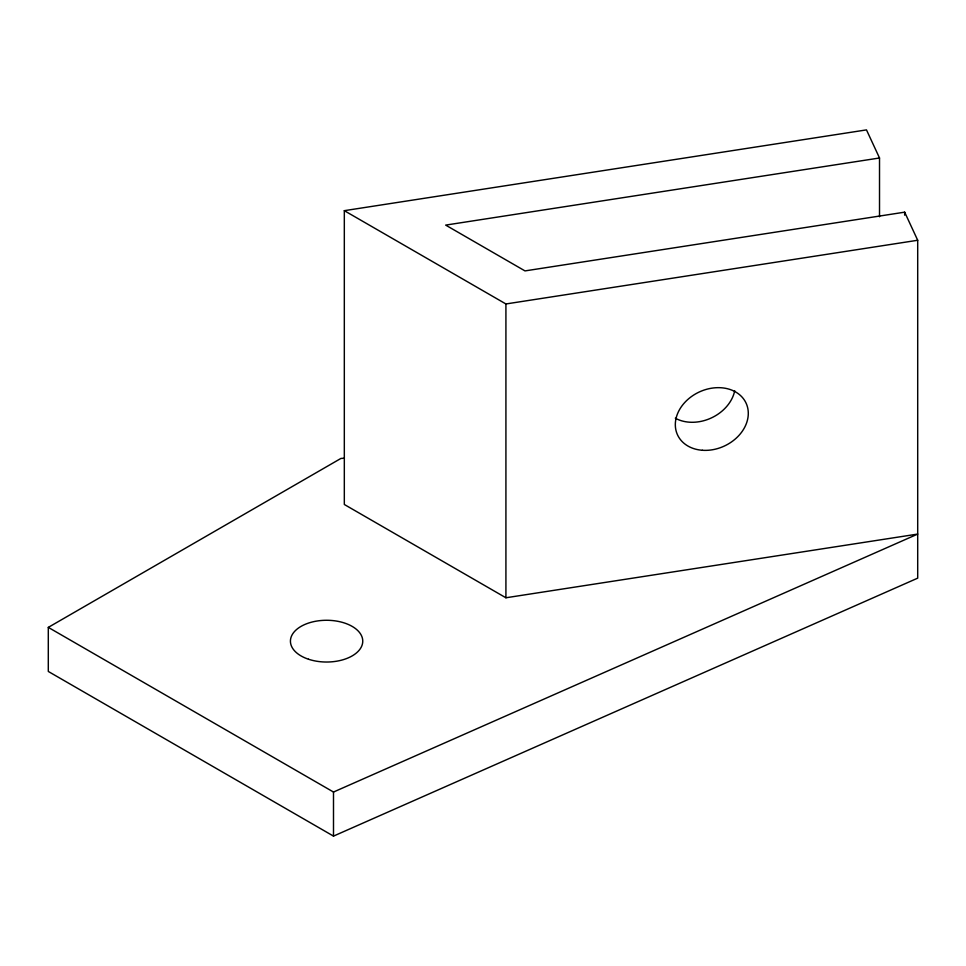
<?xml version="1.0" encoding="UTF-8"?>
<svg xmlns="http://www.w3.org/2000/svg" width="966" height="966" viewBox="0 0 966 966"><rect width="100%" height="100%" fill="white"/><g stroke="black" fill="none" stroke-linecap="round" stroke-linejoin="round"><path stroke-width="1.45" d="M879.519 216.746L879.519 157.989L445.664 225.102L524.985 270.903L904.659 212.17L917.7 240.268L917.7 578.151L333.499 836.109L48.3 671.455L48.3 627.381L340.913 458.439L343.92 458.246M48.3 627.381L333.499 792.035L917.7 534.077L505.918 597.773L344.319 504.481L344.319 210.673L866.478 129.891L879.519 157.989M344.319 210.673L505.918 303.964L917.7 240.268M904.659 212.17L904.659 215.176M505.918 303.964L505.918 597.773M333.499 792.035L333.499 836.109M734.715 390.735A37.783 29.801 -24.9 0 1 675.306 418.181M308.516 659.235A36.165 20.878 0 0 0 362.757 641.146A36.165 20.878 0 0 0 308.516 623.07A36.165 20.878 0 0 0 308.516 659.235M702.367 450.277A37.783 29.801 -24.9 0 0 747.056 405.587A37.783 29.801 -24.9 0 0 686.005 401.192A37.783 29.801 -24.9 0 0 702.367 450.277"/></g></svg>
